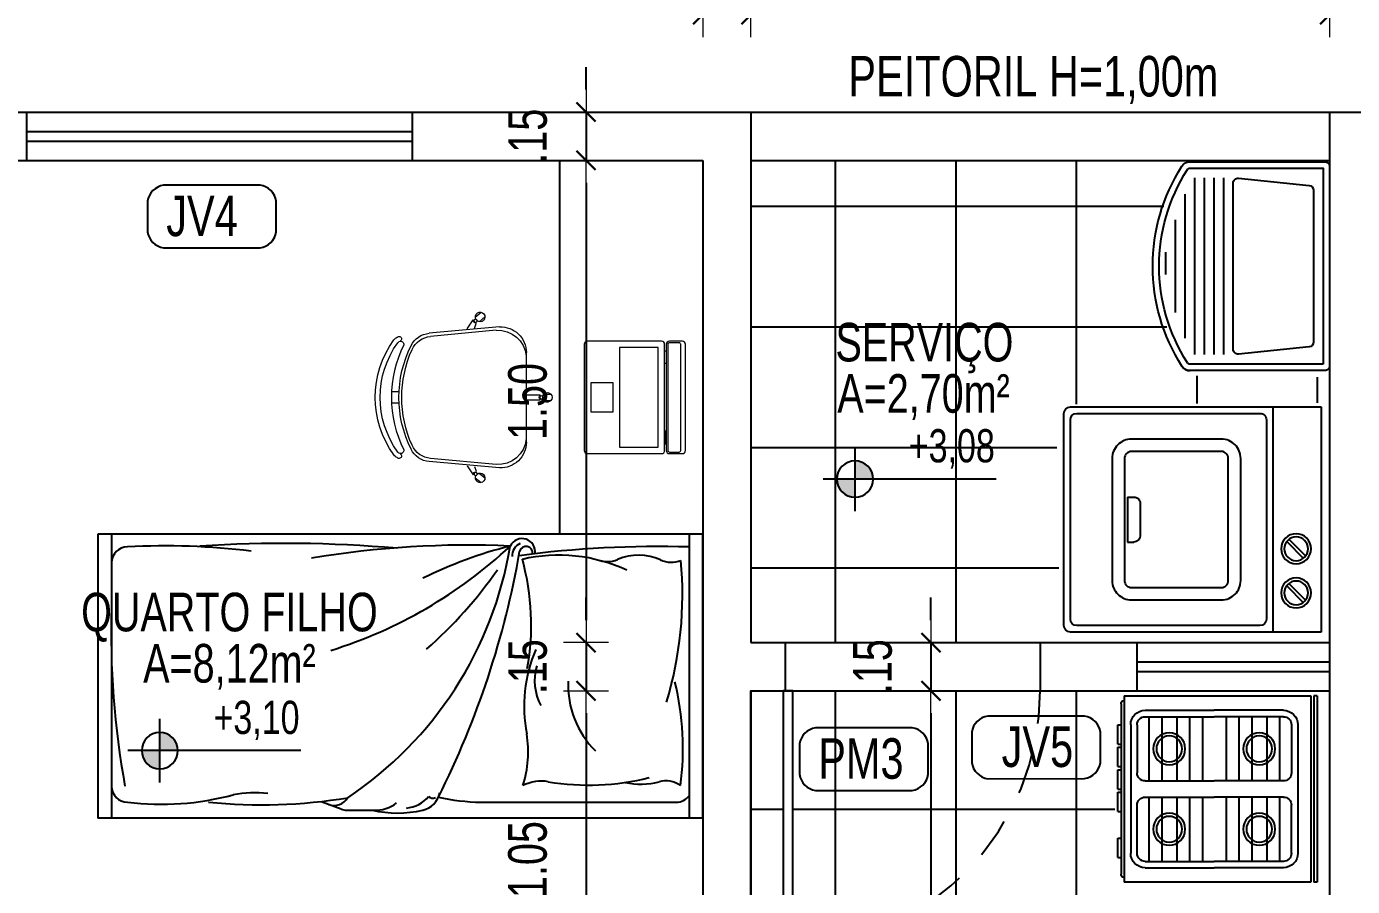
# Model space of a CAD drawing. Extents: x 425 to 531, y 796 to 840.
# Drawn here: x 441.046 to 445.171, y 820.074 to 822.749 of the extents above; entities that cross this region are included whole.
import ezdxf
from ezdxf import colors
from ezdxf.entities.mleader import LeaderData, LeaderLine
from ezdxf.enums import TextEntityAlignment as Align
from ezdxf.math import Vec2, Vec3

# ---------------------------------------------------------------- set-up
doc = ezdxf.new("R2010")
doc.units = 0
doc.header["$MEASUREMENT"] = 0
doc.header["$PDSIZE"] = -5
doc.linetypes.add('CONTINU', pattern=[0])
doc.linetypes.add('HIDDEN2', pattern=[0.1875, 0.125, -0.0625])
doc.layers.get('0').update_dxf_attribs({"linetype": 'CONTINUOUS'})
doc.layers.get('Defpoints').update_dxf_attribs({"linetype": 'CONTINUOUS'})
for name, color, linetype in [('1', 7, 'CONTINUOUS'), ('ARREDI_attrezzature', 175, 'CONTINUOUS'), ('BANHO_COZINHA', 7, 'CONTINUOUS'), ('COTA', 7, 'CONTINUOUS'), ('DIVERSOS', 1, 'CONTINUOUS'), ('E-txt-g', 3, 'CONTINUOUS'), ('LAYER4', 7, 'CONTINUOUS'), ('LAYER7', 4, 'CONTINUOUS'), ('MOVEIS', 7, 'CONTINUOUS'), ('portas', 4, 'CONTINUOUS'), ('VIGA H20', 2, 'CONTINUOUS')]:
    doc.layers.add(name, color=color, linetype=linetype)
for name, color, linetype, lineweight in [('E-Lay-9', 9, 'CONTINUOUS', 9), ('E-Pen-C', 4, 'CONTINUOUS', 15), ('E-Pen-G', 3, 'CONTINUOUS', 30), ('E-Txt-W', 7, 'CONTINUOUS', 20)]:
    doc.layers.add(name, color=color, linetype=linetype, lineweight=lineweight)
doc.styles.add('F2', font='swisscl.ttf')
doc.styles.add('REG60', font='romans.shx', dxfattribs={"width": 0.8, "height": 0.15})
doc.styles.add('REG80', font='romans.shx', dxfattribs={"width": 0.8, "height": 0.2})
doc.dimstyles.new('DIMENSION-1', dxfattribs={"dimtxt": 0.11, "dimasz": 0.07, "dimexe": 1, "dimexo": 0, "dimgap": 0.12, "dimtad": 1, "dimzin": 7, "dimdsep": 46, "dimtxsty": 'F2', "dimblk1": 'TRACO', "dimblk2": 'TRACO', "dimsah": 1, "dimcen": 1, "dimse1": 1, "dimse2": 1, "dimclrd": 256, "dimclre": 256, "dimclrt": 6, "dimadec": 0, "dimazin": 0, "dimtfac": 1, "dimtix": 1, "dimtmove": 2, "dimatfit": 3, "dimldrblk": 'TRACO', "dimfxl": 1, "dimtolj": 1, "dimtzin": 0, "dimarcsym": 0})
pattern_1 = [(90, (-1.18764, 0.18993), (-0.375, 6e-17), []), (180, (-1.18764, 0.18993), (-6e-17, -0.375), [])]

# ---------------------------------------------------------------- blocks, each defined once
blk = doc.blocks.new('Fogao1')
at = {"color": 8}
for p, q in [((-0.7303, -0.0441), (-0.7303, -0.0541)), ((-0.1503, -0.0441), (-0.7303, -0.0441)), ((-0.1503, -0.0541), (-0.7303, -0.0541)), ((-0.1503, -0.0641), (-0.7303, -0.0641)), ((-0.7303, -0.0641), (-0.7303, -0.6441)), ((-0.1503, -0.0441), (-0.1503, -0.0541)), ((-0.1503, -0.6441), (-0.1503, -0.0641)), ((-0.2403, -0.1041), (-0.6403, -0.1041)), ((-0.6853, -0.1491), (-0.6853, -0.3641)), ((-0.6653, -0.1491), (-0.6653, -0.3641)), ((-0.6403, -0.1241), (-0.4903, -0.1241)), ((-0.4653, -0.1491), (-0.4653, -0.3641)), ((-0.4153, -0.1491), (-0.4153, -0.3641)), ((-0.2403, -0.1241), (-0.3903, -0.1241)), ((-0.2153, -0.1491), (-0.2153, -0.3641)), ((-0.1953, -0.1491), (-0.1953, -0.3641)), ((-0.6853, -0.5791), (-0.6853, -0.3641)), ((-0.6653, -0.5791), (-0.6653, -0.3641)), ((-0.4653, -0.5791), (-0.4653, -0.3641)), ((-0.4153, -0.5791), (-0.4153, -0.3641)), ((-0.2153, -0.5791), (-0.2153, -0.3641)), ((-0.1953, -0.5791), (-0.1953, -0.3641)), ((-0.6403, -0.6041), (-0.4903, -0.6041)), ((-0.2403, -0.6041), (-0.3903, -0.6041)), ((-0.1503, -0.6441), (-0.7303, -0.6441)), ((-0.1753, -0.6541), (-0.7053, -0.6541)), ((-0.2403, -0.6241), (-0.6403, -0.6241))]:
    blk.add_line(p, q, dxfattribs=at)
for centre, radius, start, end in [((-0.6403, -0.1491), 0.045, 90, 180), ((-0.2403, -0.1491), 0.045, 0, 90), ((-0.6403, -0.1491), 0.025, 90, 180), ((-0.4903, -0.1491), 0.025, 0, 90), ((-0.3903, -0.1491), 0.025, 90, 180), ((-0.2403, -0.1491), 0.025, 0, 90), ((-0.6403, -0.5791), 0.045, 180, 270), ((-0.6403, -0.5791), 0.025, 180, 270), ((-0.4903, -0.5791), 0.025, 270, 0), ((-0.3903, -0.5791), 0.025, 180, 270), ((-0.2403, -0.5791), 0.025, 270, 0), ((-0.2403, -0.5791), 0.045, 270, 0), ((-0.7053, -0.6441), 0.01, 180, 270), ((-0.1753, -0.6441), 0.01, 270, 0)]:
    blk.add_arc(centre, radius, start, end, dxfattribs=at)
at = {"layer": '1', "color": 8}
for p, q in [((-0.4653, -0.1609), (-0.6653, -0.1609)), ((-0.2153, -0.1609), (-0.4153, -0.1609)), ((-0.4653, -0.2009), (-0.6653, -0.2009)), ((-0.2153, -0.2009), (-0.4153, -0.2009)), ((-0.4653, -0.2473), (-0.6653, -0.2473)), ((-0.2153, -0.2473), (-0.4153, -0.2473)), ((-0.4653, -0.2873), (-0.6653, -0.2873)), ((-0.2153, -0.2873), (-0.4153, -0.2873)), ((-0.4653, -0.3273), (-0.6653, -0.3273)), ((-0.2153, -0.3273), (-0.4153, -0.3273)), ((-0.4653, -0.4009), (-0.6653, -0.4009)), ((-0.2153, -0.4009), (-0.4153, -0.4009)), ((-0.4653, -0.4409), (-0.6653, -0.4409)), ((-0.2153, -0.4409), (-0.4153, -0.4409)), ((-0.4653, -0.4809), (-0.6653, -0.4809)), ((-0.2153, -0.4809), (-0.4153, -0.4809)), ((-0.4653, -0.5273), (-0.6653, -0.5273)), ((-0.2153, -0.5273), (-0.4153, -0.5273)), ((-0.4653, -0.5673), (-0.6653, -0.5673)), ((-0.2153, -0.5673), (-0.4153, -0.5673)), ((-0.6531, -0.6641), (-0.6531, -0.6541)), ((-0.5931, -0.6641), (-0.5931, -0.6541)), ((-0.5103, -0.6641), (-0.5103, -0.6541)), ((-0.4503, -0.6641), (-0.4503, -0.6541)), ((-0.4403, -0.6641), (-0.4403, -0.6541)), ((-0.3803, -0.6641), (-0.3803, -0.6541)), ((-0.3703, -0.6641), (-0.3703, -0.6541)), ((-0.3103, -0.6641), (-0.3103, -0.6541)), ((-0.3003, -0.6641), (-0.3003, -0.6541)), ((-0.2403, -0.6641), (-0.2403, -0.6541)), ((-0.6531, -0.6641), (-0.5931, -0.6641)), ((-0.5103, -0.6641), (-0.4503, -0.6641)), ((-0.4403, -0.6641), (-0.3803, -0.6641)), ((-0.3703, -0.6641), (-0.3103, -0.6641)), ((-0.3003, -0.6641), (-0.2403, -0.6641))]:
    blk.add_line(p, q, dxfattribs=at)
for centre, radius in [((-0.5653, -0.2241), 0.05), ((-0.5653, -0.2241), 0.05), ((-0.5653, -0.2241), 0.04), ((-0.5653, -0.2241), 0.04), ((-0.3153, -0.2241), 0.05), ((-0.3153, -0.2241), 0.05), ((-0.3153, -0.2241), 0.04), ((-0.3153, -0.2241), 0.04), ((-0.5653, -0.5041), 0.05), ((-0.5653, -0.5041), 0.04), ((-0.3153, -0.5041), 0.05), ((-0.3153, -0.5041), 0.04)]:
    blk.add_circle(centre, radius, dxfattribs=at)
blk = doc.blocks.new('MAQ_LAV')
at = {"layer": 'MOVEIS', "color": 8}
for p, q in [((0.7, 0), (0, 0)), ((0, 0), (0, -0.78)), ((0.7, -0.78), (0.7, 0)), ((0.1441, -0.107), (0.0923, -0.0552)), ((0.1512, -0.1), (0.0994, -0.0481)), ((0.2813, -0.107), (0.2294, -0.0552)), ((0.2884, -0.1), (0.2365, -0.0481)), ((0.7, -0.15), (0, -0.15)), ((0.02, -0.19), (0.02, -0.76)), ((0.66, -0.17), (0.04, -0.17)), ((0.68, -0.76), (0.68, -0.19)), ((0.4, -0.5626), (0.3, -0.5626)), ((0.28, -0.6026), (0.28, -0.5826)), ((0.42, -0.6026), (0.28, -0.6026)), ((0.42, -0.6026), (0.42, -0.5826)), ((0.04, -0.78), (0.66, -0.78)), ((0.02, -0.8), (0.68, -0.8))]:
    blk.add_line(p, q, dxfattribs=at)
for points in [[(0.16, -0.65, -0.414214), (0.1, -0.59), (0.1, -0.31, -0.414214), (0.16, -0.25), (0.54, -0.25, -0.414214), (0.6, -0.31), (0.6, -0.59, -0.414214), (0.54, -0.65)], [(0.16, -0.6115, -0.414214), (0.1385, -0.59), (0.1385, -0.31, -0.414214), (0.16, -0.2885), (0.54, -0.2885, -0.414214), (0.5615, -0.31), (0.5615, -0.59, -0.414214), (0.54, -0.6115)]]:
    blk.add_lwpolyline(points, format="xyb", close=True, dxfattribs=at)
for centre, radius in [((0.1217, -0.0776), 0.0468), ((0.1217, -0.0776), 0.037), ((0.2589, -0.0776), 0.0468), ((0.2589, -0.0776), 0.037)]:
    blk.add_circle(centre, radius, dxfattribs=at)
for centre, start, end in [((0.04, -0.19), 90, 180), ((0.66, -0.19), 0, 90), ((0.3, -0.5826), 90, 180), ((0.4, -0.5826), 360, 90), ((0.02, -0.78), 180, 270), ((0.04, -0.76), 180, 270), ((0.66, -0.76), 270, 0), ((0.68, -0.78), 270, 0)]:
    blk.add_arc(centre, 0.02, start, end, dxfattribs=at)
blk = doc.blocks.new('Cadeira')
at = {"layer": 'E-Lay-9', "color": 8}
for p, q in [((-0.0093, 0.0535), (-0.0093, 0.0769)), ((-0.0075, 0), (-0.0075, 0.0425)), ((-0.0075, 0.0425), (-0.0056, 0.0425)), ((0.0056, 0.0425), (0.0075, 0.0425)), ((0.0075, 0), (0.0075, 0.0425)), ((0.0096, 0.0535), (0.0096, 0.0769)), ((-0.1393, 0), (0.1393, 0)), ((-0.2192, -0.0836), (-0.1996, -0.3023)), ((-0.2087, -0.0936), (-0.1898, -0.2982)), ((0.2087, -0.0936), (0.1898, -0.2982)), ((0.2192, -0.0836), (0.1996, -0.3023)), ((-0.25, -0.1588), (-0.265, -0.1409)), ((-0.2355, -0.1467), (-0.2505, -0.1288)), ((-0.2398, -0.1647), (-0.2413, -0.1659)), ((-0.2298, -0.1563), (-0.2313, -0.1575)), ((-0.2144, -0.1618), (-0.2298, -0.1563)), ((0.2144, -0.1618), (0.2298, -0.1563)), ((0.2298, -0.1563), (0.2313, -0.1575)), ((0.2355, -0.1467), (0.2505, -0.1288)), ((0.2398, -0.1647), (0.2413, -0.1659)), ((0.25, -0.1588), (0.265, -0.1409)), ((-0.2133, -0.1847), (-0.2413, -0.1659)), ((0.2133, -0.1847), (0.2413, -0.1659)), ((-0.0175, -0.3961), (-0.0175, -0.4196)), ((0.0175, -0.3961), (0.0175, -0.4196))]:
    blk.add_line(p, q, dxfattribs=at)
blk.add_lwpolyline([(0.1631, -0.3812, -0.237888), (-0.1631, -0.3812, 0.605717), (-0.1738, -0.3953, 0.122717), (-0.17, -0.4, 0.323529), (0.17, -0.4, 0.122717), (0.1738, -0.3953, 0.605717)], format="xyb", close=True, dxfattribs=at)
for centre in [(0, 0.0466), (-0.2382, -0.1579), (0.2382, -0.1579)]:
    blk.add_circle(centre, 0.005, dxfattribs=at)
for centre, radius, start, end in [((0.0001, 0.0652), 0.015, 281.6334, 257.4537), ((0, 0.0475), 0.0075, 221.8103, 318.1897), ((-0.1393, -0.08), 0.08, 90, 182.5692), ((0.1393, -0.08), 0.08, 357.4308, 90), ((-0.1202, -0.0886), 0.0887, 95.5925, 183.2522), ((0.1202, -0.0886), 0.0887, 356.7478, 84.4075), ((-0.2502, -0.1438), 0.015, 322.5463, 298.3666), ((-0.2388, -0.1573), 0.0075, 261.8103, 358.1897), ((0.2388, -0.1573), 0.0075, 181.8103, 278.1897), ((0.2502, -0.1438), 0.015, 241.6334, 217.4537), ((-0.1299, -0.296), 0.07, 185.1212, 243.6047), ((-0.1201, -0.2918), 0.07, 185.2999, 245.7361), ((0.1201, -0.2918), 0.07, 294.2639, 354.7001), ((0.1299, -0.296), 0.07, 296.3953, 354.8788), ((0, -0.0343), 0.3622, 243.6047, 296.3953), ((0, -0.0254), 0.3622, 245.7361, 294.2639), ((-0.1819, -0.3961), 0.00782, 29.8109, 225.3255), ((-0.1625, -0.39), 0.0275, 205.1455, 233.4571), ((0, -0.1648), 0.3052, 234.1238, 305.8762), ((-0.1625, -0.39), 0.0125, 205.1455, 233.1301), ((0.1819, -0.3961), 0.00782, 314.6745, 150.1891), ((0.1625, -0.39), 0.0275, 306.5429, 334.8545)]:
    blk.add_arc(centre, radius, start, end, dxfattribs=at)
blk = doc.blocks.new('Notebook')
at = {"layer": 'E-Lay-9', "color": 8}
for p, q in [((-0.175, 0.305), (-0.175, 0.3)), ((-0.175, 0.3), (-0.175, 0.265)), ((0.165, 0.315), (-0.165, 0.315)), ((0.175, 0.3), (0.175, 0.305)), ((0.175, 0.265), (0.175, 0.3)), ((-0.165, 0.255), (0.165, 0.255))]:
    blk.add_line(p, q, dxfattribs=at)
for points in [[(-0.165, 0.26), (0.165, 0.26, 0.414214), (0.17, 0.265), (0.17, 0.295, 0.414214), (0.165, 0.3), (-0.165, 0.3, 0.414214), (-0.17, 0.295), (-0.17, 0.265, 0.414214)], [(-0.165, 0), (0.165, 0, 0.414214), (0.175, 0.01), (0.175, 0.24, 0.414214), (0.165, 0.25), (-0.165, 0.25, 0.414214), (-0.175, 0.24), (-0.175, 0.01, 0.414214)]]:
    blk.add_lwpolyline(points, format="xyb", close=True, dxfattribs=at)
for points in [[(-0.105, 0.25), (-0.145, 0.25), (-0.145, 0.255), (-0.105, 0.255)], [(0.105, 0.25), (0.145, 0.25), (0.145, 0.255), (0.105, 0.255)], [(-0.155, 0.11), (0.155, 0.11), (0.155, 0.23), (-0.155, 0.23)], [(-0.045, 0.02), (0.045, 0.02), (0.045, 0.09), (-0.045, 0.09)]]:
    blk.add_lwpolyline(points, close=True, dxfattribs=at)
for centre, start, end in [((-0.165, 0.305), 90, 180), ((0.165, 0.305), 0, 90), ((-0.165, 0.265), 180, 270), ((0.165, 0.265), 270, 360)]:
    blk.add_arc(centre, 0.01, start, end, dxfattribs=at)
blk = doc.blocks.new('TXT-AMB75')
at = {"layer": 'E-txt-g', "style": 'REG80', "width": 0.8, "flags": 8}
blk.add_attdef('TXT', text='', height=0.2, dxfattribs=at).set_placement((0.0055, 0.2964), align=Align.CENTER)
at = {"layer": 'E-Txt-W', "style": 'REG60', "width": 0.8, "flags": 8}
blk.add_attdef('TXT', text='', height=0.15, dxfattribs=at).set_placement((0.0055, 0.0271), align=Align.CENTER)
blk = doc.blocks.new('NIVEL')
at = {"layer": 'DIVERSOS'}
h = blk.add_hatch(color=7, dxfattribs=at)
h.paths.add_polyline_path([(0, 0.137, 0.414214), (-0.137, 0), (0, 0)])
h.paths.add_polyline_path([(0, 0), (0, -0.137, 0.414214), (0.137, 0)])
at = {"layer": 'DIVERSOS', "color": 7}
for p, q in [((0, 0.242), (0, -0.242)), ((1.067, 0), (-0.242, 0))]:
    blk.add_line(p, q, dxfattribs=at)
blk.add_circle((0, 0), 0.137, dxfattribs=at)
blk = doc.blocks.new('TRACO')
at = {"layer": 'E-Pen-C'}
for p, q in [((0, 1), (0, -1)), ((-1, 0), (1, 0))]:
    blk.add_line(p, q, dxfattribs=at)
at = {"layer": 'E-Pen-G'}
blk.add_line((-0.424, -0.424), (0.424, 0.424), dxfattribs=at)
blk = doc.blocks.new('*D237')
at = {"color": 4, "lineweight": -2, "transparency": 16777216}
for p, q in [((442.7865, 822.5531), (442.7865, 822.6231)), ((442.7865, 822.4831), (442.7865, 822.3331)), ((442.7865, 822.2631), (442.7865, 822.1931))]:
    blk.add_line(p, q, dxfattribs=at)
at = {"layer": 'Defpoints', "color": 0, "linetype": 'CONTINU', "transparency": 16777216}
for p in [(443.0359, 822.4831), (442.7865, 822.3331), (443.0359, 822.3331)]:
    blk.add_point(p, dxfattribs=at)
at = {"color": 4, "linetype": 'CONTINU', "lineweight": -2, "transparency": 16777216, "xscale": 0.07, "yscale": 0.07, "zscale": 0.07}
for p, rotation in [((442.7865, 822.4831), 270), ((442.7865, 822.3331), 90)]:
    blk.add_blockref('TRACO', p, dxfattribs=dict(at, rotation=rotation))
at = {"color": 4, "linetype": 'CONTINU', "transparency": 16777216, "insert": (442.6053, 822.4081), "char_height": 0.12, "attachment_point": 5, "rotation": 90, "style": 'F2'}
blk.add_mtext('\\A1;.15', dxfattribs=at)
blk = doc.blocks.new('*D238')
at = {"color": 4, "lineweight": -2, "transparency": 16777216}
blk.add_line((442.7865, 822.2631), (442.7865, 820.9031), dxfattribs=at)
at = {"layer": 'Defpoints', "color": 0, "linetype": 'CONTINU', "transparency": 16777216}
for p in [(443.0359, 822.3331), (442.7865, 820.8331), (443.2997, 820.8331)]:
    blk.add_point(p, dxfattribs=at)
at = {"color": 4, "linetype": 'CONTINU', "lineweight": -2, "transparency": 16777216, "xscale": 0.07, "yscale": 0.07, "zscale": 0.07}
for p, rotation in [((442.7865, 822.3331), 90), ((442.7865, 820.8331), 270)]:
    blk.add_blockref('TRACO', p, dxfattribs=dict(at, rotation=rotation))
at = {"color": 4, "linetype": 'CONTINU', "transparency": 16777216, "insert": (442.6051, 821.5831), "char_height": 0.12, "attachment_point": 5, "rotation": 90, "style": 'F2'}
blk.add_mtext('\\A1;1.50', dxfattribs=at)
blk = doc.blocks.new('*D239')
at = {"color": 4, "lineweight": -2, "transparency": 16777216}
for p, q in [((442.7865, 820.9031), (442.7865, 820.9731)), ((442.7865, 820.8331), (442.7865, 820.6831)), ((442.7865, 820.6131), (442.7865, 820.5431))]:
    blk.add_line(p, q, dxfattribs=at)
at = {"layer": 'Defpoints', "color": 0, "linetype": 'CONTINU', "transparency": 16777216}
for p in [(443.2997, 820.8331), (442.7865, 820.6831), (443.2997, 820.6831)]:
    blk.add_point(p, dxfattribs=at)
at = {"color": 4, "linetype": 'CONTINU', "lineweight": -2, "transparency": 16777216, "xscale": 0.07, "yscale": 0.07, "zscale": 0.07}
for p, rotation in [((442.7865, 820.8331), 270), ((442.7865, 820.6831), 90)]:
    blk.add_blockref('TRACO', p, dxfattribs=dict(at, rotation=rotation))
at = {"color": 4, "linetype": 'CONTINU', "transparency": 16777216, "insert": (442.6053, 820.7581), "char_height": 0.12, "attachment_point": 5, "rotation": 90, "style": 'F2'}
blk.add_mtext('\\A1;.15', dxfattribs=at)
blk = doc.blocks.new('*D240')
at = {"color": 4, "lineweight": -2, "transparency": 16777216}
blk.add_line((442.7865, 820.6131), (442.7865, 819.7031), dxfattribs=at)
at = {"layer": 'Defpoints', "color": 0, "linetype": 'CONTINU', "transparency": 16777216}
for p in [(443.2997, 820.6831), (442.7865, 819.6331), (443.1497, 819.6331)]:
    blk.add_point(p, dxfattribs=at)
at = {"color": 4, "linetype": 'CONTINU', "lineweight": -2, "transparency": 16777216, "xscale": 0.07, "yscale": 0.07, "zscale": 0.07}
for p, rotation in [((442.7865, 820.6831), 90), ((442.7865, 819.6331), 270)]:
    blk.add_blockref('TRACO', p, dxfattribs=dict(at, rotation=rotation))
at = {"color": 4, "linetype": 'CONTINU', "transparency": 16777216, "insert": (442.6051, 820.1581), "char_height": 0.12, "attachment_point": 5, "rotation": 90, "style": 'F2'}
blk.add_mtext('\\A1;1.05', dxfattribs=at)
blk = doc.blocks.new('*D258')
at = {"color": 4, "lineweight": -2, "transparency": 16777216}
for p, q in [((443.8598, 820.9031), (443.8598, 820.9731)), ((443.8598, 820.8331), (443.8598, 820.6831)), ((443.8598, 820.6131), (443.8598, 820.5431))]:
    blk.add_line(p, q, dxfattribs=at)
at = {"layer": 'Defpoints', "color": 0, "linetype": 'CONTINU', "transparency": 16777216}
for p in [(443.4064, 820.8331), (443.3997, 820.6831), (443.8598, 820.6831)]:
    blk.add_point(p, dxfattribs=at)
at = {"color": 4, "linetype": 'CONTINU', "lineweight": -2, "transparency": 16777216, "xscale": 0.07, "yscale": 0.07, "zscale": 0.07}
for p, rotation in [((443.8598, 820.8331), 270), ((443.8598, 820.6831), 90)]:
    blk.add_blockref('TRACO', p, dxfattribs=dict(at, rotation=rotation))
at = {"color": 4, "linetype": 'CONTINU', "transparency": 16777216, "insert": (443.6785, 820.7581), "char_height": 0.12, "attachment_point": 5, "rotation": 90, "style": 'F2'}
blk.add_mtext('\\A1;.15', dxfattribs=at)
blk = doc.blocks.new('*D259')
at = {"color": 4, "lineweight": -2, "transparency": 16777216}
blk.add_line((443.8598, 820.6131), (443.8598, 817.9538), dxfattribs=at)
at = {"layer": 'Defpoints', "color": 0, "linetype": 'CONTINU', "transparency": 16777216}
for p in [(443.3997, 820.6831), (443.678, 817.8838), (443.8598, 817.8838)]:
    blk.add_point(p, dxfattribs=at)
at = {"color": 4, "linetype": 'CONTINU', "lineweight": -2, "transparency": 16777216, "xscale": 0.07, "yscale": 0.07, "zscale": 0.07}
for p, rotation in [((443.8598, 820.6831), 90), ((443.8598, 817.8838), 270)]:
    blk.add_blockref('TRACO', p, dxfattribs=dict(at, rotation=rotation))
at = {"color": 4, "linetype": 'CONTINU', "transparency": 16777216, "insert": (443.6783, 819.2834), "char_height": 0.12, "attachment_point": 5, "rotation": 90, "style": 'F2'}
blk.add_mtext('\\A1;2.80', dxfattribs=at)
blk = doc.blocks.new('*D261')
at = {"color": 4, "linetype": 'Continuous', "lineweight": -2, "transparency": 16777216}
blk.add_line((440.2147, 822.7866), (443.0797, 822.7866), dxfattribs=at)
at = {"layer": 'Defpoints', "color": 0, "linetype": 'CONTINU', "transparency": 16777216}
for p in [(443.1497, 822.7866), (440.1447, 822.3331), (443.1497, 822.3331)]:
    blk.add_point(p, dxfattribs=at)
at = {"color": 4, "linetype": 'CONTINU', "lineweight": -2, "transparency": 16777216, "xscale": 0.07, "yscale": 0.07, "zscale": 0.07, "rotation": 180}
blk.add_blockref('TRACO', (440.1447, 822.7866), dxfattribs=at)
at = {"color": 4, "linetype": 'CONTINU', "lineweight": -2, "transparency": 16777216, "xscale": 0.07, "yscale": 0.07, "zscale": 0.07}
blk.add_blockref('TRACO', (443.1497, 822.7866), dxfattribs=at)
at = {"color": 4, "linetype": 'CONTINU', "transparency": 16777216, "insert": (441.6472, 822.9681), "char_height": 0.12, "attachment_point": 5, "style": 'F2'}
blk.add_mtext('\\A1;3.01', dxfattribs=at)
blk = doc.blocks.new('*D262')
at = {"color": 4, "linetype": 'Continuous', "lineweight": -2, "transparency": 16777216}
for p, q in [((443.0797, 822.7866), (443.0097, 822.7866)), ((443.1497, 822.7866), (443.2997, 822.7866)), ((443.3697, 822.7866), (443.4397, 822.7866))]:
    blk.add_line(p, q, dxfattribs=at)
at = {"layer": 'Defpoints', "color": 0, "linetype": 'CONTINU', "transparency": 16777216}
for p in [(443.2997, 822.7866), (443.2997, 822.4831), (443.1497, 822.3331)]:
    blk.add_point(p, dxfattribs=at)
at = {"color": 4, "linetype": 'CONTINU', "lineweight": -2, "transparency": 16777216, "xscale": 0.07, "yscale": 0.07, "zscale": 0.07}
blk.add_blockref('TRACO', (443.1497, 822.7866), dxfattribs=at)
at = {"color": 4, "linetype": 'CONTINU', "lineweight": -2, "transparency": 16777216, "xscale": 0.07, "yscale": 0.07, "zscale": 0.07, "rotation": 180}
blk.add_blockref('TRACO', (443.2997, 822.7866), dxfattribs=at)
at = {"color": 4, "linetype": 'CONTINU', "transparency": 16777216, "insert": (443.2247, 822.9678), "char_height": 0.12, "attachment_point": 5, "style": 'F2'}
blk.add_mtext('\\A1;.15', dxfattribs=at)
blk = doc.blocks.new('*D263')
at = {"color": 4, "linetype": 'Continuous', "lineweight": -2, "transparency": 16777216}
blk.add_line((443.3697, 822.7866), (445.0297, 822.7866), dxfattribs=at)
at = {"layer": 'Defpoints', "color": 0, "linetype": 'CONTINU', "transparency": 16777216}
for p in [(445.0997, 822.7866), (443.2997, 822.4831), (445.0997, 822.4831)]:
    blk.add_point(p, dxfattribs=at)
at = {"color": 4, "linetype": 'CONTINU', "lineweight": -2, "transparency": 16777216, "xscale": 0.07, "yscale": 0.07, "zscale": 0.07, "rotation": 180}
blk.add_blockref('TRACO', (443.2997, 822.7866), dxfattribs=at)
at = {"color": 4, "linetype": 'CONTINU', "lineweight": -2, "transparency": 16777216, "xscale": 0.07, "yscale": 0.07, "zscale": 0.07}
blk.add_blockref('TRACO', (445.0997, 822.7866), dxfattribs=at)
at = {"color": 4, "linetype": 'CONTINU', "transparency": 16777216, "insert": (444.1997, 822.9681), "char_height": 0.12, "attachment_point": 5, "style": 'F2'}
blk.add_mtext('\\A1;1.80', dxfattribs=at)
blk = doc.blocks.new('*D264')
at = {"color": 4, "linetype": 'Continuous', "lineweight": -2, "transparency": 16777216}
for p, q in [((445.0297, 822.7866), (444.9597, 822.7866)), ((445.0997, 822.7866), (445.2497, 822.7866)), ((445.3197, 822.7866), (445.3897, 822.7866))]:
    blk.add_line(p, q, dxfattribs=at)
at = {"layer": 'Defpoints', "color": 0, "linetype": 'CONTINU', "transparency": 16777216}
for p in [(445.2497, 822.7866), (445.0997, 822.4831), (445.2497, 822.4831)]:
    blk.add_point(p, dxfattribs=at)
at = {"color": 4, "linetype": 'CONTINU', "lineweight": -2, "transparency": 16777216, "xscale": 0.07, "yscale": 0.07, "zscale": 0.07}
blk.add_blockref('TRACO', (445.0997, 822.7866), dxfattribs=at)
at = {"color": 4, "linetype": 'CONTINU', "lineweight": -2, "transparency": 16777216, "xscale": 0.07, "yscale": 0.07, "zscale": 0.07, "rotation": 180}
blk.add_blockref('TRACO', (445.2497, 822.7866), dxfattribs=at)
at = {"color": 4, "linetype": 'CONTINU', "transparency": 16777216, "insert": (445.1747, 822.9678), "char_height": 0.12, "attachment_point": 5, "style": 'F2'}
blk.add_mtext('\\A1;.15', dxfattribs=at)
blk = doc.blocks.new('*D290')
at = {"color": 4, "linetype": 'Continuous', "lineweight": -2, "transparency": 16777216}
blk.add_line((436.6147, 823.126), (451.9747, 823.126), dxfattribs=at)
at = {"layer": 'Defpoints', "color": 0, "linetype": 'CONTINU', "transparency": 16777216}
for p in [(452.0447, 823.126), (436.5447, 822.5432), (452.0447, 822.4831)]:
    blk.add_point(p, dxfattribs=at)
at = {"color": 4, "linetype": 'CONTINU', "lineweight": -2, "transparency": 16777216, "xscale": 0.07, "yscale": 0.07, "zscale": 0.07, "rotation": 180}
blk.add_blockref('TRACO', (436.5447, 823.126), dxfattribs=at)
at = {"color": 4, "linetype": 'CONTINU', "lineweight": -2, "transparency": 16777216, "xscale": 0.07, "yscale": 0.07, "zscale": 0.07}
blk.add_blockref('TRACO', (452.0447, 823.126), dxfattribs=at)
at = {"color": 4, "linetype": 'CONTINU', "transparency": 16777216, "insert": (444.2947, 823.3075), "char_height": 0.12, "attachment_point": 5, "style": 'F2'}
blk.add_mtext('\\A1;15.50', dxfattribs=at)

msp = doc.modelspace()

# ---------------------------------------------------------------- hatches: boundary and pattern name
h = msp.add_hatch()
h.set_pattern_fill('ANSI37,_O', color=8, scale=3, angle=45)
h.set_pattern_definition(pattern_1)
h.paths.add_polyline_path([(443.2997, 822.3331), (444.6241, 822.3331), (444.5314, 821.9991), (444.6457, 821.663), (445.0997, 821.6581), (445.0997, 821.5789), (444.249, 821.5746), (444.262, 820.8331), (443.2997, 820.8331)])
edge = h.paths.add_edge_path(flags=16)
edge.add_line((444.0621, 821.3418), (443.524, 821.3418))
edge = h.paths.add_edge_path(flags=16)
edge.add_arc((443.6234, 821.3418), 0.0565, 0, 360)
edge = h.paths.add_edge_path(flags=16)
edge.add_line((443.6234, 821.2424), (443.6234, 821.4412))
h.paths.add_polyline_path([(443.5379, 821.6313), (444.1408, 821.6313), (444.1408, 821.8697), (443.5379, 821.8697)], flags=24)
h.paths.add_polyline_path([(443.4807, 821.4902), (444.1925, 821.4902), (444.1925, 821.7043), (443.4807, 821.7043)], flags=24)
h.paths.add_polyline_path([(443.76, 821.3439), (444.163, 821.3439), (444.163, 821.5282), (443.76, 821.5282)], flags=24)
h = msp.add_hatch()
h.set_pattern_fill('ANSI37,_O', color=8, scale=3, angle=45)
h.set_pattern_definition(pattern_1)
edge = h.paths.add_edge_path(flags=16)
edge.add_line((444.4706, 819.2433), (443.9325, 819.2433))
edge = h.paths.add_edge_path(flags=16)
edge.add_arc((444.032, 819.2433), 0.0565, 0, 360)
edge = h.paths.add_edge_path(flags=16)
edge.add_line((444.032, 819.1439), (444.032, 819.3427))
h.paths.add_polyline_path([(443.9475, 819.5755), (444.5483, 819.5755), (444.5483, 819.7627), (443.9475, 819.7627)], flags=24)
h.paths.add_polyline_path([(443.8892, 819.3917), (444.6011, 819.3917), (444.6011, 819.6058), (443.8892, 819.6058)], flags=24)
h.paths.add_polyline_path([(443.8051, 819.1216), (443.8051, 819.4448), (443.552, 819.4448), (443.552, 819.1216)], flags=24)
h.paths.add_polyline_path([(444.0365, 818.6654), (444.3597, 818.6654), (444.3597, 818.9184), (444.0365, 818.9184)], flags=24)
h.paths.add_polyline_path([(444.1685, 819.2454), (444.5716, 819.2454), (444.5716, 819.4297), (444.1685, 819.4297)], flags=24)
h.paths.add_polyline_path([(443.4297, 820.6831), (443.4297, 819.8831), (443.3997, 819.8831), (443.3997, 820.6831), (443.2997, 820.6831), (443.2997, 819.4831), (443.5497, 819.4831), (443.5497, 818.2831), (443.2997, 818.2831), (443.2997, 817.8838), (445.0997, 817.8838), (445.0997, 818.1709), (444.3974, 818.1709), (444.3974, 818.9344), (444.5997, 818.9344), (444.5997, 820.059), (444.4313, 820.059), (444.4313, 820.6831)])

# ---------------------------------------------------------------- linework, layer by layer
at = {"color": 1, "linetype": 'Continuous', "ltscale": 0.35}
for p, q in [((436.5447, 822.4831), (441.0472, 822.4831)), ((441.0472, 822.3331), (441.0472, 822.4831)), ((442.2472, 822.4831), (443.2997, 822.4831)), ((442.2472, 822.3331), (442.2472, 822.4831)), ((443.2997, 822.4831), (443.2997, 820.8331)), ((445.0997, 822.4831), (445.2497, 822.4831)), ((445.0997, 822.4831), (445.0997, 820.8331)), ((440.1447, 822.3331), (441.0472, 822.3331)), ((442.2472, 822.3331), (443.1497, 822.3331)), ((443.1497, 822.3331), (443.1497, 819.6331)), ((443.2997, 820.8331), (443.4064, 820.8331)), ((443.4064, 820.8331), (443.4064, 820.6831)), ((444.1997, 820.8331), (444.4997, 820.8331)), ((444.1997, 820.8331), (444.1997, 820.6831)), ((444.4997, 820.8331), (444.4997, 820.6831)), ((445.0997, 820.8331), (445.0997, 820.6831)), ((443.2997, 820.6831), (443.2997, 819.4831)), ((443.2997, 820.6831), (443.4064, 820.6831)), ((444.1997, 820.6831), (444.4997, 820.6831)), ((445.0997, 820.6831), (445.0997, 816.9831))]:
    msp.add_line(p, q, dxfattribs=at)
at = {"color": 8, "linetype": 'Continuous', "ltscale": 0.35}
for p, q in [((441.0472, 822.4831), (442.2472, 822.4831)), ((441.0472, 822.3331), (442.2472, 822.3331)), ((444.4997, 820.8331), (445.0997, 820.8331)), ((444.4997, 820.6831), (445.0997, 820.6831))]:
    msp.add_line(p, q, dxfattribs=at)
at = {"color": 6, "linetype": 'Continuous', "ltscale": 0.35}
for p, q in [((443.2997, 822.4831), (445.0997, 822.4831)), ((443.2997, 822.3331), (445.0997, 822.3331))]:
    msp.add_line(p, q, dxfattribs=at)
at = {"color": 7, "linetype": 'Continuous', "ltscale": 0.35}
for p, q in [((441.0472, 822.4231), (442.2472, 822.4231)), ((441.0472, 822.3931), (442.2472, 822.3931)), ((444.4997, 820.7731), (445.0997, 820.7731)), ((444.4997, 820.7431), (445.0997, 820.7431))]:
    msp.add_line(p, q, dxfattribs=at)
at = {"color": 8, "linetype": 'CONTINU'}
msp.add_line((443.4064, 820.8331), (444.1997, 820.8331), dxfattribs=at)
at = {"color": 8}
msp.add_lwpolyline([(442.7049, 821.1701), (442.7049, 822.3331)], dxfattribs=at)
at = {"color": 8, "linetype": 'CONTINU'}
msp.add_lwpolyline([(443.2997, 819.4831), (443.2997, 820.6831), (445.0997, 820.6831), (445.0997, 817.8838), (443.2997, 817.8838), (443.2997, 818.2831)], dxfattribs=at)
at = {"color": 7, "linetype": 'CONTINU'}
msp.add_lwpolyline([(443.3997, 820.6831), (443.3997, 819.8831), (443.4297, 819.8831), (443.4297, 820.6831)], close=True, dxfattribs=at)
at = {"color": 8, "linetype": 'HIDDEN2'}
msp.add_arc((443.3991, 820.6831), 0.8006, 272.1894, 0, dxfattribs=at)
at = {"layer": 'ARREDI_attrezzature', "color": 8}
for p, q in [((441.2681, 821.1701), (441.2681, 820.2873)), ((443.1497, 821.1701), (441.2681, 821.1701)), ((441.3106, 821.1701), (441.3106, 820.2873)), ((443.1072, 821.1701), (443.1072, 820.2873)), ((443.1497, 820.2873), (443.1497, 821.1701)), ((442.0244, 820.3151), (441.9657, 820.3367)), ((442.4593, 820.3367), (443.0676, 820.3367)), ((443.1497, 820.2873), (441.2681, 820.2873)), ((442.0415, 820.312), (442.1385, 820.312))]:
    msp.add_line(p, q, dxfattribs=at)
for centre, radius, start, end in [((442.5878, 821.1155), 0.0409, 351.6091, 153.9382), ((441.3601, 821.0811), 0.0494, 90, 180), ((441.4783, 818.9598), 2.174, 82.9481, 93.1174), ((441.8475, 817.1816), 3.9602, 84.9255, 93.8008), ((442.4215, 818.1739), 2.9624, 87.4941, 99.5094), ((441.5643, 822.1885), 1.4446, 287.2387, 313.0858), ((441.3954, 821.3253), 1.1714, 303.6929, 350.5732), ((442.8878, 819.8015), 1.3739, 104.1894, 116.3096), ((439.8577, 821.5932), 2.7639, 333.3271, 350.0569), ((442.5976, 821.1036), 0.0409, 112.6052, 184.4989), ((443.0129, 817.8154), 3.3165, 88.3703, 97.5322), ((442.6002, 821.1118), 0.0206, 351.2915, 168.1256), ((442.7018, 820.6007), 0.5042, 65.118, 102.9862), ((441.8516, 820.8884), 0.7645, 349.7638, 15.4497), ((442.8519, 821.1698), 0.0848, 249.0161, 292.8808), ((442.9498, 820.9377), 0.167, 65.7877, 112.8808), ((443.0517, 821.1643), 0.0814, 245.7877, 291.7124), ((441.9243, 820.9834), 1.1623, 343.2017, 5.199), ((441.3468, 821.8787), 1.4238, 311.512, 324.8728), ((443.9208, 820.8585), 2.6116, 178.1405, 190.4224), ((443.0397, 820.6349), 0.446, 156.6878, 191.1217), ((442.7934, 820.7147), 0.1667, 164.1407, 207.6985), ((443.0217, 820.7017), 0.291, 177.8295, 225.0098), ((442.2047, 820.5034), 0.8832, 352.5099, 13.5732), ((442.2621, 820.4927), 0.3445, 342.3598, 9.3926), ((442.7961, 821.1479), 0.7583, 260.3711, 284.26), ((441.3601, 820.3862), 0.0494, 180, 270), ((441.7536, 820.0365), 0.3296, 82.4747, 101.3425), ((442.2636, 820.3792), 0.0692, 282.8827, 348.3869), ((442.648, 820.2752), 0.1269, 80.3711, 116.9649), ((442.9565, 820.611), 0.2183, 257.312, 285.1988), ((443.0344, 820.3241), 0.0789, 54.3788, 105.1988), ((441.4661, 821.1845), 0.8543, 262.8693, 285.1081), ((441.7768, 821.9539), 1.6256, 264.178, 279.5071), ((442.0027, 820.3758), 0.0494, 249.7541, 329.4872), ((442.1322, 820.4184), 0.1065, 266.6017, 307.7302), ((442.2195, 820.4183), 0.1001, 274.6849, 320.5984), ((442.3097, 820.3649), 0.0164, 218.531, 300.6976), ((442.4677, 820.9646), 0.6279, 257.089, 269.2313), ((443.0676, 820.3862), 0.0494, 270, 323.1301), ((442.0415, 820.3614), 0.0494, 249.7541, 270), ((442.0415, 820.3614), 0.0494, 249.7541, 270), ((442.2007, 820.6542), 0.3512, 256.9286, 282.8827)]:
    msp.add_arc(centre, radius, start, end, dxfattribs=at)
at = {"layer": 'BANHO_COZINHA', "color": 8}
for p, q in [((444.6797, 822.2789), (444.6797, 821.7289)), ((444.7097, 822.2789), (444.7097, 821.7289)), ((444.7397, 822.2789), (444.7397, 821.7289)), ((444.7697, 822.2789), (444.7697, 821.7289)), ((444.6497, 822.2282), (444.6497, 821.7796)), ((444.6197, 822.1479), (444.6197, 821.8599)), ((444.5897, 822.0473), (444.5897, 821.9775))]:
    msp.add_line(p, q, dxfattribs=at)
for points in [[(445.0997, 821.6939, -0.414214), (445.0847, 821.6789), (444.6658, 821.6789, -0.256007), (444.6405, 821.6928, -0.29213), (444.6405, 822.3151, -0.256007), (444.6658, 822.3289), (445.0847, 822.3289, -0.414214), (445.0997, 822.3139)], [(445.0797, 821.6989), (444.6658, 821.6989, -0.256036), (444.6574, 821.7035, -0.292132), (444.6574, 822.3043, -0.256036), (444.6658, 822.3089), (445.0797, 822.3089)], [(444.7997, 822.2623, -0.443716), (444.8162, 822.2773), (445.0362, 822.2553, -0.385314), (445.0497, 822.2403), (445.0497, 821.7675, -0.385314), (445.0362, 821.7526), (444.8162, 821.7306, -0.443716), (444.7997, 821.7455)]]:
    msp.add_lwpolyline(points, format="xyb", close=True, dxfattribs=at)
msp.add_arc((444.6658, 821.7089), 0.03, 212.5611, 270, dxfattribs=at)
at = {"layer": 'COTA', "color": 4, "linetype": 'Continuous'}
for points in [[(441.8228, 822.2058, 0.331371), (441.7728, 822.2558), (441.4725, 822.2555, 0.332506), (441.4225, 822.2058), (441.4225, 822.1111, 0.330378), (441.4725, 822.0608), (441.7728, 822.0611, 0.331371), (441.8228, 822.1111)], [(444.3869, 820.5546, 0.331371), (444.3369, 820.6046), (444.0366, 820.6043, 0.332506), (443.9866, 820.5546), (443.9866, 820.4599, 0.330378), (444.0366, 820.4096), (444.3369, 820.4099, 0.331371), (444.3869, 820.4599)], [(443.8512, 820.518, 0.331371), (443.8012, 820.568), (443.5009, 820.5677, 0.332506), (443.4509, 820.518), (443.4509, 820.4233, 0.330378), (443.5009, 820.373), (443.8012, 820.3733, 0.331371), (443.8512, 820.4233)]]:
    msp.add_lwpolyline(points, format="xyb", close=True, dxfattribs=at)

# ---------------------------------------------------------------- block references
ref = msp.add_blockref('TXT-AMB75', (443.8379, 821.4915), dxfattribs=dict(xscale=-0.7290000000000001, yscale=0.7290000000000001, zscale=0.7290000000000001))
ref.add_attrib('TXT', 'SERVIÇO', dxfattribs={"layer": 'E-txt-g', "color": 2, "height": 0.12, "style": 'F2'}).set_placement((443.8394, 821.7076), align=Align.CENTER)
ref.add_attrib('TXT', 'A=2,70m²', dxfattribs={"layer": 'E-Txt-W', "height": 0.12, "style": 'F2'}).set_placement((443.8366, 821.5481), align=Align.CENTER)
at = {"color": 8, "rotation": 270}
msp.add_blockref('Notebook', (442.7812, 821.5958, 3.2859), dxfattribs=at)
ref = msp.add_blockref('TXT-AMB75', (441.6732, 820.652), dxfattribs=dict(xscale=0.7290000000000001, yscale=0.7290000000000001, zscale=0.7290000000000001))
ref.add_attrib('TXT', 'QUARTO FILHO', dxfattribs={"layer": 'E-txt-g', "color": 2, "height": 0.12, "style": 'F2'}).set_placement((441.6772, 820.8681), align=Align.CENTER)
ref.add_attrib('TXT', 'A=8,12m²', dxfattribs={"layer": 'E-Txt-W', "height": 0.12, "style": 'F2'}).set_placement((441.6772, 820.7087), align=Align.CENTER)
at = {"layer": 'E-Lay-9', "color": 8, "xscale": -1, "rotation": 270}
msp.add_blockref('Cadeira', (442.601, 821.5957, 3.2859), dxfattribs=at)
at = {"layer": 'LAYER4', "xscale": -1, "rotation": 270.0000000000001}
msp.add_blockref('Fogao1', (445.1051, 820.8179), dxfattribs=at)
at = {"layer": 'LAYER7', "color": 7, "linetype": 'Continuous', "xscale": -0.4112492585603448, "yscale": 0.4112492585603448, "zscale": 0.4112492585603448, "rotation": 180}
for p in [(443.6234, 821.3418), (441.4605, 820.4969)]:
    msp.add_blockref('NIVEL', p, dxfattribs=at)
at = {"layer": 'portas', "xscale": -1, "rotation": 270.0000000000001}
msp.add_blockref('MAQ_LAV', (445.0733, 820.8659), dxfattribs=at)

# ---------------------------------------------------------------- texts
at = {"color": 4, "linetype": 'Continuous', "style": 'F2'}
for s, height, p in [('PEITORIL H=1,00m', 0.125887, (443.6027, 822.6576)), ('JV4', 0.12589, (441.4807, 822.2233)), ('JV5', 0.12589, (444.0797, 820.5721)), ('PM3', 0.12589, (443.5091, 820.5355))]:
    msp.add_text(s, height=height, dxfattribs=at).set_placement(p, align=Align.TOP_LEFT)
at = {"color": 7, "linetype": 'Continuous', "style": 'F2'}
for s, p in [('+3,08', (443.7907, 821.4969)), ('+3,10', (441.6277, 820.652))]:
    msp.add_text(s, height=0.10318, dxfattribs=at).set_placement(p, align=Align.TOP_LEFT)

# ---------------------------------------------------------------- dimensions: what is measured, and where the dimension line sits
at = {"color": 8, "linetype": 'CONTINU'}
for base, p1, p2, picture, middle in [((452.0447, 823.126), (436.5447, 822.5432), (452.0447, 822.4831), '*D290', (444.2947, 823.3075)), ((443.1496730465, 822.7866109697), (440.1446730465, 822.3330838621), (443.1496730465, 822.3330838621), '*D261', (441.6471730465, 822.9681443904)), ((443.2997, 822.7866), (443.1497, 822.3331), (443.2997, 822.4831), '*D262', (443.2247, 822.9678)), ((445.0997, 822.7866), (443.2997, 822.4831), (445.0997, 822.4831), '*D263', (444.1997, 822.9681)), ((445.2497, 822.7866), (445.0997, 822.4831), (445.2497, 822.4831), '*D264', (445.1747, 822.9678))]:
    dim = msp.add_linear_dim(base=base, p1=p1, p2=p2, dimstyle='DIMENSION-1', override={"dimtxt": 0.12, "dimclrd": 4, "dimclrt": 4, "dimfxl": 0.1, "dimfxlon": 1}, dxfattribs=at)
    dim.commit()
    dim.dimension.update_dxf_attribs({"geometry": picture, "text_midpoint": middle})
for base, p1, p2, picture, middle in [((442.7865, 822.3331), (443.0359, 822.4831), (443.0359, 822.3331), '*D237', (442.6053, 822.4081)), ((442.7865, 820.8331), (443.0359, 822.3331), (443.2997, 820.8331), '*D238', (442.6051, 821.5831)), ((442.7865, 820.6831), (443.2997, 820.8331), (443.2997, 820.6831), '*D239', (442.6053, 820.7581)), ((443.8598, 820.6831), (443.4064, 820.8331), (443.3997, 820.6831), '*D258', (443.6785, 820.7581)), ((442.7865, 819.6331), (443.2997, 820.6831), (443.1497, 819.6331), '*D240', (442.6051, 820.1581)), ((443.8598, 817.8838), (443.3997, 820.6831), (443.678, 817.8838), '*D259', (443.6783, 819.2834))]:
    dim = msp.add_linear_dim(base=base, p1=p1, p2=p2, angle=90, dimstyle='DIMENSION-1', override={"dimtxt": 0.12, "dimclrd": 4, "dimclrt": 4, "dimfxl": 0.1, "dimfxlon": 1}, dxfattribs=at)
    dim.commit()
    dim.dimension.update_dxf_attribs({"geometry": picture, "text_midpoint": middle})

# ---------------------------------------------------------------- leaders
at = {"layer": 'VIGA H20'}
ml = msp.add_multileader_mtext('Standard', dxfattribs=at)
ml.set_content("{\\fSwis721 LtCn BT|b0|i0|c0|p34;\\C4;PROJEÇÃO DA CAIXA D'ÁGUA}", color=7)
ml.set_leader_properties(color=4)
ml.build(insert=Vec2(0, 0))
ml.multileader.update_dxf_attribs({"leader_type": 2, "text_right_attachment_type": 7, "dogleg_length": 0.36, "arrow_head_size": 0.15, "scale": 2})
ctx = ml.context
ctx.base_point, ctx.scale, ctx.char_height, ctx.arrow_head_size, ctx.landing_gap_size, ctx.plane_origin = Vec3(441.7787, 825.0964), 2, 0.15, 0.15, 0.025, Vec3(437.3202, 822.8827)
ctx.right_attachment, ctx.text_align_type = 7, 2
notes = []
notes.append((ctx, [(1, (1, 1, 0), (444.7001, 824.9985), (-1, 0), 0.72, [(0, [(445.8609, 821.654)], 0, [])])]))
ctx.mtext.insert, ctx.mtext.alignment, ctx.mtext.flow_direction = Vec3(443.9551, 825.1942), 3, 5
for ctx, leaders in notes:
    for number, flags, end, landing, length, lines in leaders:
        leader = LeaderData()
        leader.index, (leader.has_last_leader_line, leader.has_dogleg_vector, leader.attachment_direction) = number, flags
        leader.last_leader_point, leader.dogleg_vector, leader.dogleg_length = Vec3(end), Vec3(landing), length
        for number, points, colour, breaks in lines:
            line = LeaderLine()
            line.index, line.vertices, line.color, line.breaks = number, Vec3.list(points), colors.encode_raw_color(colour), breaks
            leader.lines.append(line)
        ctx.leaders.append(leader)

doc.saveas('drawing.dxf')
